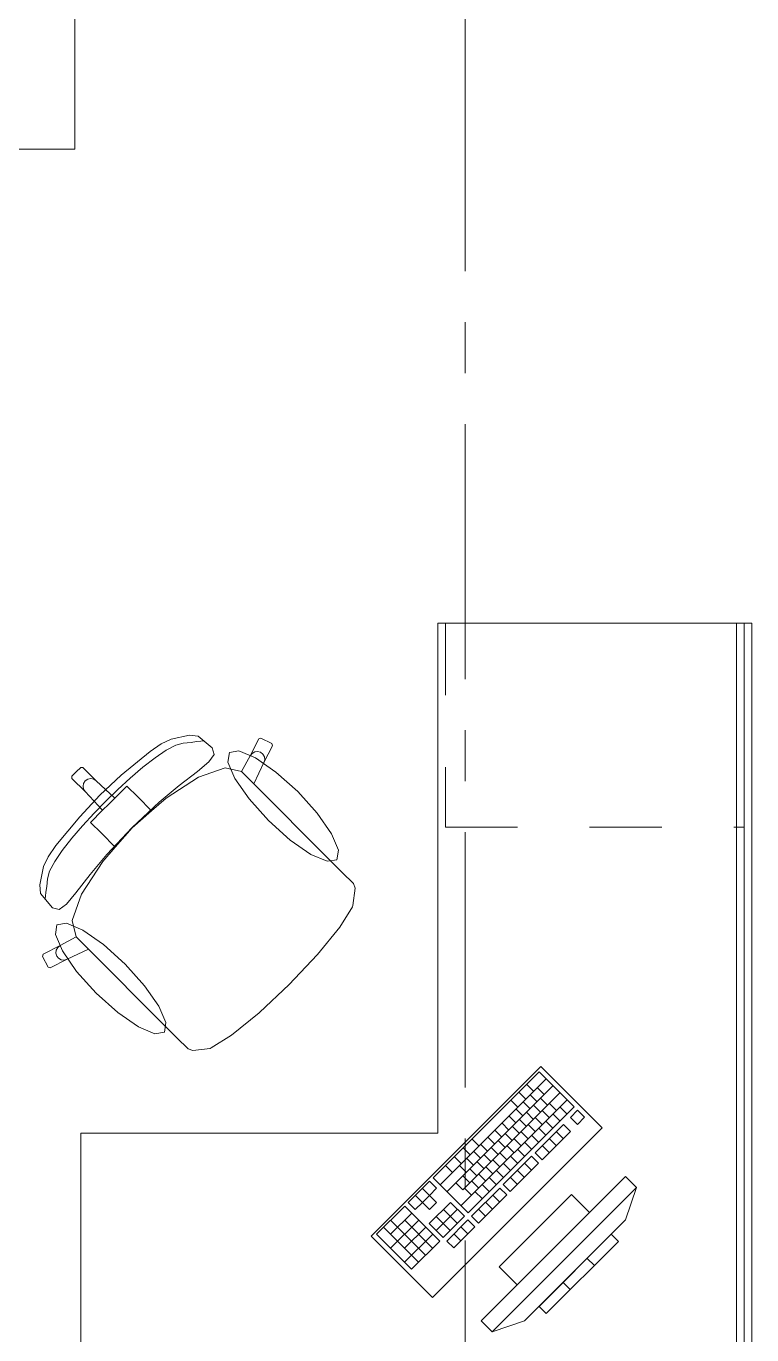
# Model space of a CAD drawing. Header units: inches. Extents: x -38 to 5698, y -33 to 92.
# Drawn here: x 130.682 to 132.104, y 11.626 to 14.191 of the extents above; entities that cross this region are included whole.
import ezdxf

# ---------------------------------------------------------------- set-up
doc = ezdxf.new("R2010")
doc.units = ezdxf.units.IN
doc.header["$MEASUREMENT"] = 0
doc.linetypes.add('Punto & Raya', pattern=[0.65, 0.5, -0.075, 0, -0.075])
doc.linetypes.add('Rayas', pattern=[0.282222, 0.141111, -0.141111])
for name, color, linetype in [('02 _ ARQ _ ALB _ Mobiliario', 7, 'Continuous'), ('Interior - Mobiliario', 7, 'Continuous'), ('Marcador - Secciones', 251, 'Continuous')]:
    doc.layers.add(name, color=color, linetype=linetype)

msp = doc.modelspace()

# ---------------------------------------------------------------- linework, layer by layer
at = {"layer": '02 _ ARQ _ ALB _ Mobiliario', "color": 175, "linetype": 'Continuous', "lineweight": 13, "flags": 128}
msp.add_lwpolyline([(130.1273, 14.3852), (130.1273, 13.9502), (130.7773, 13.9502), (130.7773, 14.3852)], close=True, dxfattribs=at)
at = {"layer": 'Interior - Mobiliario', "color": 175, "linetype": 'Rayas', "lineweight": 13}
for p, q in [((131.504, 13.0211), (131.504, 12.6211)), ((131.504, 12.6211), (132.089, 12.6211))]:
    msp.add_line(p, q, dxfattribs=at)
at = {"layer": 'Interior - Mobiliario', "color": 175, "linetype": 'Continuous', "lineweight": 13}
for p, q in [((132.104, 13.0211), (132.074, 13.0211)), ((132.074, 13.0211), (132.074, 11.5361)), ((132.104, 11.5361), (132.104, 13.0211)), ((130.9468, 12.7847), (130.9251, 12.7698)), ((130.966, 12.7937), (130.9468, 12.7847)), ((130.9564, 12.7721), (130.9752, 12.782)), ((131.0021, 12.8014), (130.966, 12.7937)), ((130.9752, 12.782), (130.99, 12.7859)), ((130.99, 12.7859), (131.0054, 12.7871)), ((131.0189, 12.7996), (131.0021, 12.8014)), ((131.0054, 12.7871), (131.0161, 12.7891)), ((131.0161, 12.7891), (131.0242, 12.7899)), ((131.0468, 12.7764), (131.0189, 12.7996)), ((131.0242, 12.7899), (131.0287, 12.7907)), ((131.0502, 12.7635), (131.0468, 12.7764)), ((131.1381, 12.7944), (131.1211, 12.7613)), ((131.1422, 12.7957), (131.1381, 12.7944)), ((131.1635, 12.7849), (131.1422, 12.7957)), ((131.1479, 12.7478), (131.1648, 12.7809)), ((131.1648, 12.7809), (131.1635, 12.7849)), ((130.9251, 12.7698), (130.8684, 12.723)), ((130.9107, 12.7386), (130.9346, 12.7572)), ((130.9346, 12.7572), (130.9564, 12.7721)), ((131.0401, 12.7491), (131.0502, 12.7635)), ((131.1211, 12.7613), (131.1038, 12.7303)), ((131.1248, 12.7659), (131.1211, 12.7613)), ((131.1299, 12.7688), (131.1248, 12.7659)), ((131.1357, 12.7695), (131.1299, 12.7688)), ((131.1414, 12.7679), (131.1357, 12.7695)), ((131.146, 12.7643), (131.1414, 12.7679)), ((131.1488, 12.7592), (131.146, 12.7643)), ((131.1479, 12.7478), (131.1495, 12.7534)), ((131.1495, 12.7534), (131.1488, 12.7592)), ((130.7718, 12.7211), (130.7804, 12.7297)), ((130.7889, 12.7382), (130.7804, 12.7297)), ((130.7932, 12.7382), (130.7889, 12.7382)), ((130.8193, 12.7121), (130.7932, 12.7382)), ((130.886, 12.7175), (130.9107, 12.7386)), ((130.9817, 12.7026), (131.0179, 12.7305)), ((131.0179, 12.7305), (131.0401, 12.7491)), ((131.0719, 12.7377), (131.0199, 12.7194)), ((131.1038, 12.7303), (131.0719, 12.7377)), ((131.104, 12.7302), (131.1038, 12.7303)), ((131.104, 12.7302), (131.1283, 12.706)), ((131.1283, 12.706), (131.1479, 12.7478)), ((130.7718, 12.7169), (130.7718, 12.7211)), ((130.7979, 12.6908), (130.7718, 12.7169)), ((130.7936, 12.7014), (130.7947, 12.7071)), ((130.7947, 12.6956), (130.7936, 12.7014)), ((130.7947, 12.7071), (130.798, 12.712)), ((130.8029, 12.7153), (130.798, 12.712)), ((130.8087, 12.7165), (130.8029, 12.7153)), ((130.8144, 12.7154), (130.8087, 12.7165)), ((130.8193, 12.7121), (130.8144, 12.7154)), ((130.8558, 12.6781), (130.8193, 12.7121)), ((130.8684, 12.723), (130.8262, 12.6839)), ((130.8794, 12.7018), (130.8558, 12.6781)), ((130.8614, 12.6949), (130.886, 12.7175)), ((130.9006, 12.6806), (130.8794, 12.7018)), ((130.9424, 12.6699), (130.9817, 12.7026)), ((131.0199, 12.7194), (130.9561, 12.678)), ((131.2761, 12.5581), (131.1283, 12.706)), ((130.7871, 12.6417), (130.8262, 12.6839)), ((130.7979, 12.6908), (130.7947, 12.6956)), ((130.8319, 12.6542), (130.7979, 12.6908)), ((130.8379, 12.6721), (130.8614, 12.6949)), ((130.8558, 12.6781), (130.8438, 12.6662)), ((130.9279, 12.6532), (130.9006, 12.6806)), ((130.9561, 12.678), (130.9279, 12.6532)), ((130.8151, 12.6486), (130.7925, 12.624)), ((130.8083, 12.6306), (130.8319, 12.6542)), ((130.8379, 12.6721), (130.8151, 12.6486)), ((130.8319, 12.6542), (130.8438, 12.6662)), ((130.8896, 12.6204), (130.9424, 12.6699)), ((130.9279, 12.6532), (130.8901, 12.6199)), ((130.7402, 12.585), (130.7871, 12.6417)), ((130.7925, 12.624), (130.7714, 12.5993)), ((130.8294, 12.6095), (130.8083, 12.6306)), ((130.7714, 12.5993), (130.7528, 12.5755)), ((130.8568, 12.5821), (130.8294, 12.6095)), ((130.8896, 12.6204), (130.8402, 12.5676)), ((130.8568, 12.5821), (130.8901, 12.6199)), ((130.7253, 12.5633), (130.7402, 12.585)), ((130.7528, 12.5755), (130.738, 12.5536)), ((130.832, 12.5539), (130.8568, 12.5821)), ((130.7163, 12.544), (130.7253, 12.5633)), ((130.738, 12.5536), (130.728, 12.5348)), ((130.7906, 12.4901), (130.832, 12.5539)), ((130.8402, 12.5676), (130.8074, 12.5283)), ((131.3016, 12.5326), (131.2761, 12.5581)), ((130.7086, 12.5079), (130.7163, 12.544)), ((130.7241, 12.52), (130.7229, 12.5046)), ((130.728, 12.5348), (130.7241, 12.52)), ((130.8074, 12.5283), (130.7795, 12.4922)), ((131.3236, 12.5107), (131.3016, 12.5326)), ((130.7105, 12.4911), (130.7086, 12.5079)), ((130.7209, 12.4939), (130.7201, 12.4858)), ((130.7229, 12.5046), (130.7209, 12.4939)), ((131.3225, 12.4675), (131.3265, 12.5014)), ((131.3265, 12.5014), (131.3236, 12.5107)), ((130.7337, 12.4633), (130.7105, 12.4911)), ((130.7201, 12.4858), (130.7193, 12.4813)), ((130.7609, 12.4699), (130.7466, 12.4599)), ((130.7795, 12.4922), (130.7609, 12.4699)), ((130.7723, 12.4382), (130.7906, 12.4901)), ((130.7466, 12.4599), (130.7337, 12.4633)), ((131.2967, 12.4253), (131.3216, 12.4653)), ((131.3216, 12.4653), (131.3225, 12.4675)), ((130.7798, 12.4062), (130.7723, 12.4382)), ((131.2531, 12.3716), (131.2967, 12.4253)), ((130.7488, 12.3889), (130.7798, 12.4062)), ((130.7798, 12.406), (130.7798, 12.4062)), ((130.7798, 12.406), (130.804, 12.3818)), ((130.7143, 12.3679), (130.7156, 12.3719)), ((130.7251, 12.3465), (130.7143, 12.3679)), ((130.7156, 12.3719), (130.7488, 12.3889)), ((130.7405, 12.3743), (130.7412, 12.3801)), ((130.7421, 12.3686), (130.7405, 12.3743)), ((130.7412, 12.3801), (130.7441, 12.3852)), ((130.7457, 12.3641), (130.7421, 12.3686)), ((130.7441, 12.3852), (130.7488, 12.3889)), ((130.804, 12.3818), (130.7623, 12.3622)), ((130.9519, 12.2339), (130.804, 12.3818)), ((131.1976, 12.3125), (131.2524, 12.3708)), ((131.2524, 12.3708), (131.2531, 12.3716)), ((130.7292, 12.3452), (130.7251, 12.3465)), ((130.7623, 12.3622), (130.7292, 12.3452)), ((130.7508, 12.3612), (130.7457, 12.3641)), ((130.7566, 12.3606), (130.7508, 12.3612)), ((130.7623, 12.3622), (130.7566, 12.3606)), ((131.1976, 12.3125), (131.1392, 12.2576)), ((131.1384, 12.2569), (131.0847, 12.2134)), ((131.1392, 12.2576), (131.1384, 12.2569)), ((130.9774, 12.2084), (130.9519, 12.2339)), ((131.0847, 12.2134), (131.0447, 12.1884)), ((130.9994, 12.1864), (130.9774, 12.2084)), ((131.0086, 12.1836), (130.9994, 12.1864)), ((131.0426, 12.1876), (131.0086, 12.1836)), ((131.0447, 12.1884), (131.0426, 12.1876)), ((131.687, 12.1415), (131.4793, 11.9338)), ((131.7556, 12.073), (131.687, 12.1415)), ((131.7007, 12.1278), (131.493, 11.9201)), ((131.7144, 12.1141), (131.5067, 11.9064)), ((131.6628, 12.1173), (131.6765, 12.1036)), ((131.6834, 12.1105), (131.6971, 12.0968)), ((131.7419, 12.0867), (131.5341, 11.879)), ((131.7281, 12.1004), (131.5377, 11.91)), ((131.6316, 12.0861), (131.6453, 12.0724)), ((131.6472, 12.1017), (131.6609, 12.088)), ((131.6696, 12.0966), (131.6833, 12.0829)), ((131.6902, 12.0899), (131.7039, 12.0761)), ((131.5479, 11.8652), (131.7556, 12.073)), ((131.6419, 12.069), (131.6556, 12.0552)), ((131.6557, 12.0828), (131.6694, 12.0691)), ((131.6625, 12.0622), (131.6762, 12.0484)), ((131.6764, 12.076), (131.6901, 12.0623)), ((131.6935, 12.0658), (131.7072, 12.052)), ((131.7074, 12.0796), (131.7211, 12.0659)), ((131.7142, 12.059), (131.7279, 12.0453)), ((131.728, 12.0728), (131.7417, 12.0591)), ((131.7624, 12.0661), (131.7486, 12.0522)), ((131.7761, 12.0524), (131.7624, 12.0661)), ((131.6142, 12.0413), (131.6279, 12.0275)), ((131.628, 12.0551), (131.6417, 12.0414)), ((131.6348, 12.0345), (131.6485, 12.0208)), ((131.6487, 12.0483), (131.6624, 12.0346)), ((131.6658, 12.0381), (131.6795, 12.0243)), ((131.7347, 12.0384), (131.6793, 11.983)), ((131.6797, 12.0519), (131.6934, 12.0382)), ((131.7003, 12.0451), (131.714, 12.0314)), ((131.7484, 12.0247), (131.7347, 12.0384)), ((131.7486, 12.0522), (131.7623, 12.0385)), ((131.7623, 12.0385), (131.7761, 12.0524)), ((131.5555, 12.01), (131.5692, 11.9963)), ((131.5865, 12.0136), (131.6002, 11.9998)), ((131.6003, 12.0274), (131.614, 12.0137)), ((131.6071, 12.0068), (131.6208, 11.9931)), ((131.621, 12.0206), (131.6347, 12.0069)), ((131.6381, 12.0104), (131.6518, 11.9967)), ((131.652, 12.0242), (131.6657, 12.0105)), ((131.6726, 12.0174), (131.6863, 12.0037)), ((131.6865, 12.0313), (131.7002, 12.0176)), ((131.6931, 11.9693), (131.7484, 12.0247)), ((131.707, 12.0107), (131.7208, 11.997)), ((131.7209, 12.0246), (131.7346, 12.0108)), ((131.5381, 11.9927), (131.5519, 11.9789)), ((131.5588, 11.9859), (131.5725, 11.9722)), ((131.5726, 11.9997), (131.5863, 11.986)), ((131.5933, 11.9929), (131.607, 11.9792)), ((131.6104, 11.9827), (131.6242, 11.969)), ((131.6243, 11.9965), (131.638, 11.9828)), ((131.6449, 11.9897), (131.6586, 11.976)), ((131.6588, 12.0036), (131.6725, 11.9899)), ((131.6793, 11.983), (131.6931, 11.9693)), ((131.6932, 11.9969), (131.7069, 11.9831)), ((131.5035, 11.958), (131.5172, 11.9443)), ((131.5208, 11.9753), (131.5345, 11.9616)), ((131.5311, 11.9582), (131.5448, 11.9445)), ((131.5449, 11.972), (131.5586, 11.9583)), ((131.5656, 11.9652), (131.5793, 11.9515)), ((131.5794, 11.9791), (131.5931, 11.9654)), ((131.5966, 11.9688), (131.6103, 11.9551)), ((131.6724, 11.9761), (131.617, 11.9207)), ((131.6172, 11.962), (131.6309, 11.9483)), ((131.6307, 11.907), (131.6861, 11.9624)), ((131.6311, 11.9759), (131.6448, 11.9622)), ((131.6586, 11.9622), (131.6723, 11.9485)), ((131.6861, 11.9624), (131.6724, 11.9761)), ((131.4793, 11.9338), (131.5479, 11.8652)), ((131.5379, 11.9375), (131.5516, 11.9238)), ((131.5517, 11.9514), (131.5654, 11.9377)), ((131.5689, 11.9411), (131.5826, 11.9274)), ((131.8567, 11.9362), (131.5738, 11.6534)), ((131.5827, 11.955), (131.5965, 11.9413)), ((131.5895, 11.9343), (131.6032, 11.9206)), ((131.6034, 11.9482), (131.6171, 11.9345)), ((131.6309, 11.9345), (131.6446, 11.9208)), ((131.6447, 11.9484), (131.6584, 11.9347)), ((131.8779, 11.915), (131.8567, 11.9362)), ((131.4724, 11.9269), (131.4308, 11.8853)), ((131.4585, 11.913), (131.4722, 11.8993)), ((131.4722, 11.8993), (131.4861, 11.9132)), ((131.4861, 11.9132), (131.4724, 11.9269)), ((131.524, 11.9237), (131.5377, 11.91)), ((131.5412, 11.9134), (131.5549, 11.8997)), ((131.6101, 11.9138), (131.5547, 11.8584)), ((131.5551, 11.9273), (131.5688, 11.9136)), ((131.5618, 11.9066), (131.5756, 11.8929)), ((131.5757, 11.9205), (131.5894, 11.9068)), ((131.595, 11.6321), (131.8779, 11.915)), ((131.6238, 11.9001), (131.6101, 11.9138)), ((131.617, 11.9207), (131.6307, 11.907)), ((131.8779, 11.915), (131.8567, 11.8513)), ((131.4239, 11.8784), (131.3685, 11.823)), ((131.4925, 11.8098), (131.4239, 11.8784)), ((131.4308, 11.8853), (131.4445, 11.8716)), ((131.4445, 11.8716), (131.4584, 11.8855)), ((131.4447, 11.8992), (131.4584, 11.8855)), ((131.4722, 11.8993), (131.4584, 11.8855)), ((131.4584, 11.8855), (131.4721, 11.8718)), ((131.5135, 11.8857), (131.472, 11.8442)), ((131.4721, 11.8718), (131.4859, 11.8856)), ((131.4859, 11.8856), (131.4722, 11.8993)), ((131.5409, 11.8583), (131.5135, 11.8857)), ((131.5684, 11.8447), (131.6238, 11.9001)), ((131.5824, 11.8861), (131.5961, 11.8724)), ((131.5963, 11.8999), (131.61, 11.8862)), ((131.7506, 11.9008), (131.6092, 11.7594)), ((131.786, 11.8655), (131.7506, 11.9008)), ((131.4376, 11.8647), (131.3961, 11.8232)), ((131.5272, 11.872), (131.4857, 11.8305)), ((131.4858, 11.858), (131.5132, 11.8306)), ((131.4994, 11.8168), (131.5409, 11.8583)), ((131.4997, 11.8719), (131.5271, 11.8445)), ((131.5547, 11.8584), (131.5684, 11.8447)), ((131.5686, 11.8722), (131.5823, 11.8585)), ((131.6445, 11.7241), (131.786, 11.8655)), ((131.3824, 11.8369), (131.4509, 11.7683)), ((131.4513, 11.851), (131.3959, 11.7956)), ((131.3962, 11.8507), (131.4648, 11.7822)), ((131.465, 11.8373), (131.4235, 11.7957)), ((131.4238, 11.8509), (131.4786, 11.796)), ((131.472, 11.8442), (131.4994, 11.8168)), ((131.5478, 11.8515), (131.5062, 11.8099)), ((131.52, 11.7962), (131.5615, 11.8377)), ((131.5339, 11.8376), (131.5477, 11.8239)), ((131.5615, 11.8377), (131.5478, 11.8515)), ((131.8567, 11.8513), (131.6587, 11.6534)), ((131.3685, 11.823), (131.4371, 11.7545)), ((131.4788, 11.8236), (131.4234, 11.7682)), ((131.4371, 11.7545), (131.4925, 11.8098)), ((131.5062, 11.8099), (131.52, 11.7962)), ((131.5201, 11.8238), (131.5338, 11.81)), ((131.8284, 11.8231), (131.687, 11.6816)), ((131.7011, 11.6675), (131.8425, 11.8089)), ((131.8425, 11.8089), (131.8284, 11.8231)), ((131.7812, 11.7759), (131.7954, 11.7618)), ((131.6092, 11.7594), (131.6445, 11.7241)), ((131.7341, 11.7288), (131.7482, 11.7146)), ((131.687, 11.6816), (131.7011, 11.6675)), ((131.5738, 11.6534), (131.595, 11.6321)), ((131.595, 11.6321), (131.6587, 11.6534))]:
    msp.add_line(p, q, dxfattribs=at)
at = {"layer": 'Interior - Mobiliario', "color": 175, "linetype": 'Continuous', "lineweight": 13, "flags": 128}
for points in [[(132.089, 11.5211), (132.089, 13.0211), (131.489, 13.0211), (131.489, 12.0211), (130.789, 12.0211), (130.789, 11.5211)], [(131.2141, 12.6909), (131.1716, 12.7291), (131.1312, 12.7571), (131.0991, 12.7707), (131.0802, 12.7678), (131.0774, 12.7489), (131.091, 12.7168), (131.119, 12.6765), (131.1571, 12.634), (131.1996, 12.5958), (131.24, 12.5678), (131.272, 12.5542), (131.291, 12.5571), (131.2938, 12.576), (131.2802, 12.6081), (131.2522, 12.6484)], [(130.8191, 12.296), (130.781, 12.3385), (130.753, 12.3788), (130.7394, 12.4109), (130.7422, 12.4298), (130.7611, 12.4327), (130.7932, 12.4191), (130.8336, 12.3911), (130.8761, 12.3529), (130.9142, 12.3104), (130.9422, 12.2701), (130.9558, 12.238), (130.953, 12.2191), (130.934, 12.2162), (130.902, 12.2298), (130.8616, 12.2578)], [(131.8107, 12.0317), (131.6905, 12.1519), (131.3582, 11.8195), (131.4784, 11.6993)]]:
    msp.add_lwpolyline(points, close=True, dxfattribs=at)
at = {"layer": 'Marcador - Secciones', "color": 251, "linetype": 'Punto & Raya', "lineweight": 13}
msp.add_line((131.5425, 46.2111), (131.5425, 0.8878), dxfattribs=at)

doc.saveas('drawing.dxf')
